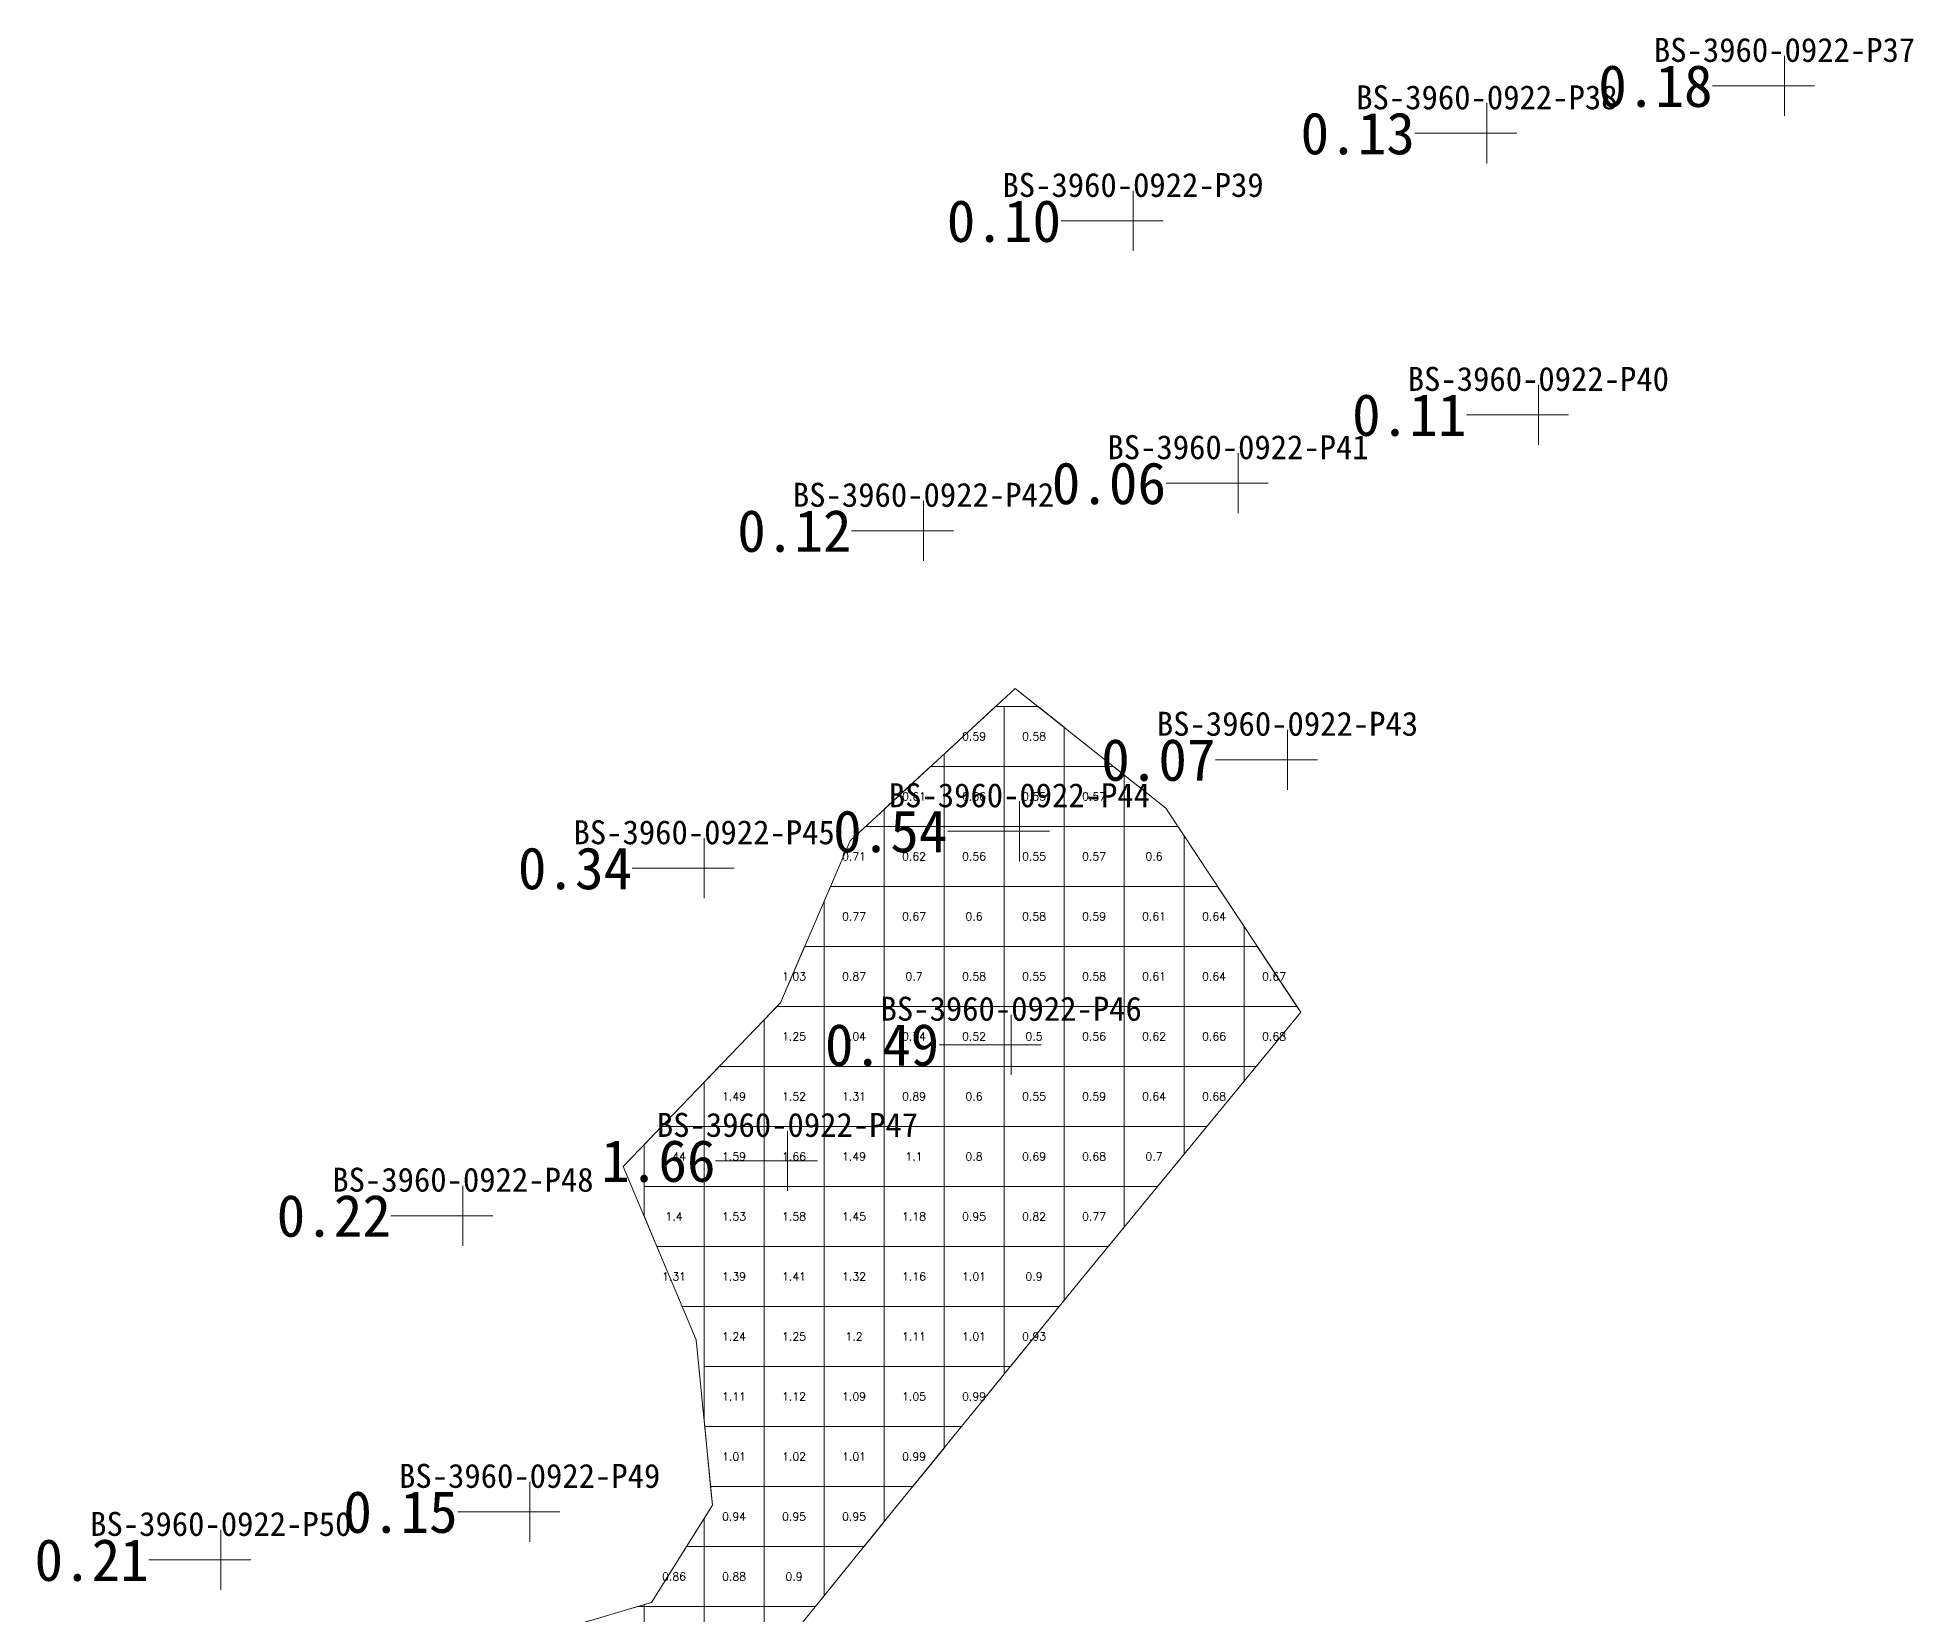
# Model space of a CAD drawing. Header units: inches. Extents: x 469863 to 470036, y 4349697 to 4349818.
# Drawn here: x 469970.42 to 470001.68, y 4349728.38 to 4349754.66 of the extents above; entities that cross this region are included whole.
import ezdxf
from ezdxf.enums import TextEntityAlignment as Align

# ---------------------------------------------------------------- set-up
doc = ezdxf.new("R2010")
doc.units = ezdxf.units.IN
doc.header["$MEASUREMENT"] = 0
for name, color, linetype, lineweight in [('点', 7, 'Continuous', 0), ('爆区方格网', 7, 'Continuous', 0), ('线条', 7, 'Continuous', 0), ('钻孔', 7, 'Continuous', 0)]:
    doc.layers.add(name, color=color, linetype=linetype, lineweight=lineweight)
doc.styles.add('3dmine_textStyle_2', font='txt.shx', dxfattribs={"height": 1, "bigfont": 'gbcbig.shx'})
doc.styles.add('3dmine_textStyle_3', font='', dxfattribs={"height": 1})
doc.styles.get('3dmine_textStyle_3').set_extended_font_data('SimSun-ExtB')

msp = doc.modelspace()

# ---------------------------------------------------------------- hatches: boundary and pattern name
at = {"layer": '钻孔', "linetype": 'Continuous', "lineweight": 0, "true_color": 0x808080, "extrusion": (0, 1, 0)}
for points in [[(-470000.534, 3949.506), (-469999.534, 3949.506), (-469999.534, 3960.506), (-470000.534, 3960.506)], [(-469995.573, 3950.496), (-469994.573, 3950.496), (-469994.573, 3960.496), (-469995.573, 3960.496)], [(-469989.676, 3949.539), (-469988.676, 3949.539), (-469988.676, 3960.539), (-469989.676, 3960.539)], [(-469996.431, 3949.646), (-469995.431, 3949.646), (-469995.431, 3960.646), (-469996.431, 3960.646)], [(-469991.426, 3949.732), (-469990.426, 3949.732), (-469990.426, 3960.732), (-469991.426, 3960.732)], [(-469986.184, 3949.919), (-469985.184, 3949.919), (-469985.184, 3960.919), (-469986.184, 3960.919)], [(-469992.25, 3949.746), (-469991.25, 3949.746), (-469991.25, 3960.746), (-469992.25, 3960.746)], [(-469982.528, 3950.007), (-469981.528, 3950.007), (-469981.528, 3961.007), (-469982.528, 3961.007)], [(-469987.645, 3950.12), (-469986.645, 3950.12), (-469986.645, 3961.12), (-469987.645, 3961.12)], [(-469978.508, 3950.004), (-469977.508, 3950.004), (-469977.508, 3961.004), (-469978.508, 3961.004)], [(-469979.62, 3949.813), (-469978.62, 3949.813), (-469978.62, 3960.813), (-469979.62, 3960.813)], [(-469974.472, 3949.807), (-469973.472, 3949.807), (-469973.472, 3960.807), (-469974.472, 3960.807)]]:
    msp.add_hatch(color=8, dxfattribs=at).paths.add_polyline_path(points, flags=0)
at = {"layer": '钻孔', "linetype": 'Continuous', "lineweight": 0, "true_color": 0x00ffff, "extrusion": (0, 1, 0)}
msp.add_hatch(color=4, dxfattribs=at).paths.add_polyline_path([(-469987.782, 3949.92), (-469986.782, 3949.92), (-469986.782, 3960.92), (-469987.782, 3960.92)], flags=0)
at = {"layer": '钻孔', "linetype": 'Continuous', "lineweight": 0, "true_color": 0xff0000, "extrusion": (0, 1, 0)}
msp.add_hatch(color=1, dxfattribs=at).paths.add_polyline_path([(-469983.917, 3949.936), (-469982.917, 3949.936), (-469982.917, 3960.936), (-469983.917, 3960.936)], flags=0)

# ---------------------------------------------------------------- linework, layer by layer
at = {"color": 4, "linetype": 'Continuous', "lineweight": 0, "true_color": 0x00ffff, "elevation": 3955.312}
msp.add_lwpolyline([(469982.249, 4349727.115), (469984.579, 4349729.99), (469987.834, 4349733.99), (469991.471, 4349738.415), (469989.223, 4349741.815), (469986.713, 4349743.813), (469983.959, 4349741.274), (469982.799, 4349738.574), (469980.18, 4349735.846), (469981.395, 4349732.957), (469981.665, 4349730.202), (469980.653, 4349728.582), (469978.331, 4349727.894)], dxfattribs=at)
at = {"layer": '点', "color": 138, "linetype": 'Continuous', "lineweight": 0, "true_color": 0x004c4c}
for points, elevation in [([(469999.534, 4349753.352), (469999.534, 4349754.352)], 3960.506), ([(470000.034, 4349753.852), (469999.034, 4349753.852)], 3960.506), ([(469994.573, 4349752.562), (469994.573, 4349753.562)], 3960.496), ([(469995.073, 4349753.062), (469994.073, 4349753.062)], 3960.496), ([(469988.676, 4349751.102), (469988.676, 4349752.102)], 3960.539), ([(469989.176, 4349751.602), (469988.176, 4349751.602)], 3960.539), ([(469995.431, 4349747.87), (469995.431, 4349748.87)], 3960.646), ([(469995.931, 4349748.37), (469994.931, 4349748.37)], 3960.646), ([(469990.426, 4349746.732), (469990.426, 4349747.732)], 3960.732), ([(469990.926, 4349747.232), (469989.926, 4349747.232)], 3960.732), ([(469985.184, 4349745.938), (469985.184, 4349746.938)], 3960.919), ([(469985.684, 4349746.438), (469984.684, 4349746.438)], 3960.919), ([(469991.25, 4349742.123), (469991.25, 4349743.123)], 3960.746), ([(469991.75, 4349742.623), (469990.75, 4349742.623)], 3960.746), ([(469986.782, 4349740.932), (469986.782, 4349741.932)], 3960.92), ([(469987.282, 4349741.432), (469986.282, 4349741.432)], 3960.92), ([(469981.528, 4349740.315), (469981.528, 4349741.315)], 3961.007), ([(469982.028, 4349740.815), (469981.028, 4349740.815)], 3961.007), ([(469986.645, 4349737.374), (469986.645, 4349738.374)], 3961.12), ([(469987.145, 4349737.874), (469986.145, 4349737.874)], 3961.12), ([(469982.917, 4349735.439), (469982.917, 4349736.439)], 3960.936), ([(469983.417, 4349735.939), (469982.417, 4349735.939)], 3960.936), ([(469977.508, 4349734.525), (469977.508, 4349735.525)], 3961.004), ([(469978.008, 4349735.025), (469977.008, 4349735.025)], 3961.004), ([(469978.62, 4349729.59), (469978.62, 4349730.59)], 3960.813), ([(469979.12, 4349730.09), (469978.12, 4349730.09)], 3960.813), ([(469973.472, 4349728.789), (469973.472, 4349729.789)], 3960.807), ([(469973.972, 4349729.289), (469972.972, 4349729.289)], 3960.807)]:
    msp.add_lwpolyline(points, dxfattribs=dict(at, elevation=elevation))
at = {"layer": '爆区方格网', "color": 4, "linetype": 'Continuous', "lineweight": 0, "true_color": 0x00ffff, "elevation": 3960.82}
for points in [[(469986.526, 4349742.512), (469985.526, 4349742.512), (469985.526, 4349742.719), (469986.385, 4349743.512), (469986.526, 4349743.512), (469986.526, 4349742.512)], [(469987.526, 4349743.166), (469987.526, 4349742.512), (469986.526, 4349742.512), (469986.526, 4349743.512), (469987.092, 4349743.512), (469987.526, 4349743.166)], [(469985.526, 4349741.512), (469984.526, 4349741.512), (469984.526, 4349741.797), (469985.301, 4349742.512), (469985.526, 4349742.512), (469985.526, 4349741.512)], [(469986.526, 4349741.512), (469985.526, 4349741.512), (469985.526, 4349742.512), (469986.526, 4349742.512), (469986.526, 4349741.512)], [(469987.526, 4349741.512), (469986.526, 4349741.512), (469986.526, 4349742.512), (469987.526, 4349742.512), (469987.526, 4349741.512)], [(469988.526, 4349742.37), (469988.526, 4349741.512), (469987.526, 4349741.512), (469987.526, 4349742.512), (469988.348, 4349742.512), (469988.526, 4349742.37)], [(469984.526, 4349740.512), (469983.631, 4349740.512), (469983.959, 4349741.274), (469984.217, 4349741.512), (469984.526, 4349741.512), (469984.526, 4349740.512)], [(469985.526, 4349740.512), (469984.526, 4349740.512), (469984.526, 4349741.512), (469985.526, 4349741.512), (469985.526, 4349740.512)], [(469986.526, 4349740.512), (469985.526, 4349740.512), (469985.526, 4349741.512), (469986.526, 4349741.512), (469986.526, 4349740.512)], [(469987.526, 4349740.512), (469986.526, 4349740.512), (469986.526, 4349741.512), (469987.526, 4349741.512), (469987.526, 4349740.512)], [(469988.526, 4349740.512), (469987.526, 4349740.512), (469987.526, 4349741.512), (469988.526, 4349741.512), (469988.526, 4349740.512)], [(469989.526, 4349741.357), (469989.526, 4349740.512), (469988.526, 4349740.512), (469988.526, 4349741.512), (469989.424, 4349741.512), (469989.526, 4349741.357)], [(469984.526, 4349739.512), (469983.526, 4349739.512), (469983.526, 4349740.267), (469983.631, 4349740.512), (469984.526, 4349740.512), (469984.526, 4349739.512)], [(469985.526, 4349739.512), (469984.526, 4349739.512), (469984.526, 4349740.512), (469985.526, 4349740.512), (469985.526, 4349739.512)], [(469986.526, 4349739.512), (469985.526, 4349739.512), (469985.526, 4349740.512), (469986.526, 4349740.512), (469986.526, 4349739.512)], [(469987.526, 4349739.512), (469986.526, 4349739.512), (469986.526, 4349740.512), (469987.526, 4349740.512), (469987.526, 4349739.512)], [(469988.526, 4349739.512), (469987.526, 4349739.512), (469987.526, 4349740.512), (469988.526, 4349740.512), (469988.526, 4349739.512)], [(469989.526, 4349739.512), (469988.526, 4349739.512), (469988.526, 4349740.512), (469989.526, 4349740.512), (469989.526, 4349739.512)], [(469990.526, 4349739.844), (469990.526, 4349739.512), (469989.526, 4349739.512), (469989.526, 4349740.512), (469990.085, 4349740.512), (469990.526, 4349739.844)], [(469983.526, 4349738.512), (469982.739, 4349738.512), (469982.799, 4349738.574), (469983.202, 4349739.512), (469983.526, 4349739.512), (469983.526, 4349738.512)], [(469984.526, 4349738.512), (469983.526, 4349738.512), (469983.526, 4349739.512), (469984.526, 4349739.512), (469984.526, 4349738.512)], [(469985.526, 4349738.512), (469984.526, 4349738.512), (469984.526, 4349739.512), (469985.526, 4349739.512), (469985.526, 4349738.512)], [(469986.526, 4349738.512), (469985.526, 4349738.512), (469985.526, 4349739.512), (469986.526, 4349739.512), (469986.526, 4349738.512)], [(469987.526, 4349738.512), (469986.526, 4349738.512), (469986.526, 4349739.512), (469987.526, 4349739.512), (469987.526, 4349738.512)], [(469988.526, 4349738.512), (469987.526, 4349738.512), (469987.526, 4349739.512), (469988.526, 4349739.512), (469988.526, 4349738.512)], [(469989.526, 4349738.512), (469988.526, 4349738.512), (469988.526, 4349739.512), (469989.526, 4349739.512), (469989.526, 4349738.512)], [(469990.526, 4349738.512), (469989.526, 4349738.512), (469989.526, 4349739.512), (469990.526, 4349739.512), (469990.526, 4349738.512)], [(469991.407, 4349738.512), (469990.526, 4349738.512), (469990.526, 4349739.512), (469990.746, 4349739.512), (469991.407, 4349738.512)], [(469983.526, 4349737.512), (469982.526, 4349737.512), (469982.526, 4349738.29), (469982.739, 4349738.512), (469983.526, 4349738.512), (469983.526, 4349737.512)], [(469984.526, 4349737.512), (469983.526, 4349737.512), (469983.526, 4349738.512), (469984.526, 4349738.512), (469984.526, 4349737.512)], [(469985.526, 4349737.512), (469984.526, 4349737.512), (469984.526, 4349738.512), (469985.526, 4349738.512), (469985.526, 4349737.512)], [(469986.526, 4349737.512), (469985.526, 4349737.512), (469985.526, 4349738.512), (469986.526, 4349738.512), (469986.526, 4349737.512)], [(469987.526, 4349737.512), (469986.526, 4349737.512), (469986.526, 4349738.512), (469987.526, 4349738.512), (469987.526, 4349737.512)], [(469988.526, 4349737.512), (469987.526, 4349737.512), (469987.526, 4349738.512), (469988.526, 4349738.512), (469988.526, 4349737.512)], [(469989.526, 4349737.512), (469988.526, 4349737.512), (469988.526, 4349738.512), (469989.526, 4349738.512), (469989.526, 4349737.512)], [(469990.526, 4349737.512), (469989.526, 4349737.512), (469989.526, 4349738.512), (469990.526, 4349738.512), (469990.526, 4349737.512)], [(469991.471, 4349738.415), (469990.728, 4349737.512), (469990.526, 4349737.512), (469990.526, 4349738.512), (469991.407, 4349738.512), (469991.471, 4349738.415)], [(469982.526, 4349736.512), (469981.526, 4349736.512), (469981.526, 4349737.248), (469981.779, 4349737.512), (469982.526, 4349737.512), (469982.526, 4349736.512)], [(469983.526, 4349736.512), (469982.526, 4349736.512), (469982.526, 4349737.512), (469983.526, 4349737.512), (469983.526, 4349736.512)], [(469984.526, 4349736.512), (469983.526, 4349736.512), (469983.526, 4349737.512), (469984.526, 4349737.512), (469984.526, 4349736.512)], [(469985.526, 4349736.512), (469984.526, 4349736.512), (469984.526, 4349737.512), (469985.526, 4349737.512), (469985.526, 4349736.512)], [(469986.526, 4349736.512), (469985.526, 4349736.512), (469985.526, 4349737.512), (469986.526, 4349737.512), (469986.526, 4349736.512)], [(469987.526, 4349736.512), (469986.526, 4349736.512), (469986.526, 4349737.512), (469987.526, 4349737.512), (469987.526, 4349736.512)], [(469988.526, 4349736.512), (469987.526, 4349736.512), (469987.526, 4349737.512), (469988.526, 4349737.512), (469988.526, 4349736.512)], [(469989.526, 4349736.512), (469988.526, 4349736.512), (469988.526, 4349737.512), (469989.526, 4349737.512), (469989.526, 4349736.512)], [(469990.526, 4349737.266), (469989.906, 4349736.512), (469989.526, 4349736.512), (469989.526, 4349737.512), (469990.526, 4349737.512), (469990.526, 4349737.266)], [(469981.526, 4349735.512), (469980.526, 4349735.512), (469980.526, 4349736.206), (469980.819, 4349736.512), (469981.526, 4349736.512), (469981.526, 4349735.512)], [(469982.526, 4349735.512), (469981.526, 4349735.512), (469981.526, 4349736.512), (469982.526, 4349736.512), (469982.526, 4349735.512)], [(469983.526, 4349735.512), (469982.526, 4349735.512), (469982.526, 4349736.512), (469983.526, 4349736.512), (469983.526, 4349735.512)], [(469984.526, 4349735.512), (469983.526, 4349735.512), (469983.526, 4349736.512), (469984.526, 4349736.512), (469984.526, 4349735.512)], [(469985.526, 4349735.512), (469984.526, 4349735.512), (469984.526, 4349736.512), (469985.526, 4349736.512), (469985.526, 4349735.512)], [(469986.526, 4349735.512), (469985.526, 4349735.512), (469985.526, 4349736.512), (469986.526, 4349736.512), (469986.526, 4349735.512)], [(469987.526, 4349735.512), (469986.526, 4349735.512), (469986.526, 4349736.512), (469987.526, 4349736.512), (469987.526, 4349735.512)], [(469988.526, 4349735.512), (469987.526, 4349735.512), (469987.526, 4349736.512), (469988.526, 4349736.512), (469988.526, 4349735.512)], [(469989.526, 4349736.049), (469989.085, 4349735.512), (469988.526, 4349735.512), (469988.526, 4349736.512), (469989.526, 4349736.512), (469989.526, 4349736.049)], [(469981.526, 4349734.512), (469980.741, 4349734.512), (469980.526, 4349735.023), (469980.526, 4349735.512), (469981.526, 4349735.512), (469981.526, 4349734.512)], [(469982.526, 4349734.512), (469981.526, 4349734.512), (469981.526, 4349735.512), (469982.526, 4349735.512), (469982.526, 4349734.512)], [(469983.526, 4349734.512), (469982.526, 4349734.512), (469982.526, 4349735.512), (469983.526, 4349735.512), (469983.526, 4349734.512)], [(469984.526, 4349734.512), (469983.526, 4349734.512), (469983.526, 4349735.512), (469984.526, 4349735.512), (469984.526, 4349734.512)], [(469985.526, 4349734.512), (469984.526, 4349734.512), (469984.526, 4349735.512), (469985.526, 4349735.512), (469985.526, 4349734.512)], [(469986.526, 4349734.512), (469985.526, 4349734.512), (469985.526, 4349735.512), (469986.526, 4349735.512), (469986.526, 4349734.512)], [(469987.526, 4349734.512), (469986.526, 4349734.512), (469986.526, 4349735.512), (469987.526, 4349735.512), (469987.526, 4349734.512)], [(469988.526, 4349734.832), (469988.263, 4349734.512), (469987.526, 4349734.512), (469987.526, 4349735.512), (469988.526, 4349735.512), (469988.526, 4349734.832)], [(469981.526, 4349733.512), (469981.162, 4349733.512), (469980.741, 4349734.512), (469981.526, 4349734.512), (469981.526, 4349733.512)], [(469982.526, 4349733.512), (469981.526, 4349733.512), (469981.526, 4349734.512), (469982.526, 4349734.512), (469982.526, 4349733.512)], [(469983.526, 4349733.512), (469982.526, 4349733.512), (469982.526, 4349734.512), (469983.526, 4349734.512), (469983.526, 4349733.512)], [(469984.526, 4349733.512), (469983.526, 4349733.512), (469983.526, 4349734.512), (469984.526, 4349734.512), (469984.526, 4349733.512)], [(469985.526, 4349733.512), (469984.526, 4349733.512), (469984.526, 4349734.512), (469985.526, 4349734.512), (469985.526, 4349733.512)], [(469986.526, 4349733.512), (469985.526, 4349733.512), (469985.526, 4349734.512), (469986.526, 4349734.512), (469986.526, 4349733.512)], [(469987.526, 4349733.612), (469987.445, 4349733.512), (469986.526, 4349733.512), (469986.526, 4349734.512), (469987.526, 4349734.512), (469987.526, 4349733.612)], [(469982.526, 4349732.512), (469981.526, 4349732.512), (469981.526, 4349733.512), (469982.526, 4349733.512), (469982.526, 4349732.512)], [(469983.526, 4349732.512), (469982.526, 4349732.512), (469982.526, 4349733.512), (469983.526, 4349733.512), (469983.526, 4349732.512)], [(469984.526, 4349732.512), (469983.526, 4349732.512), (469983.526, 4349733.512), (469984.526, 4349733.512), (469984.526, 4349732.512)], [(469985.526, 4349732.512), (469984.526, 4349732.512), (469984.526, 4349733.512), (469985.526, 4349733.512), (469985.526, 4349732.512)], [(469986.526, 4349732.512), (469985.526, 4349732.512), (469985.526, 4349733.512), (469986.526, 4349733.512), (469986.526, 4349732.512)], [(469986.631, 4349732.512), (469986.526, 4349732.512), (469986.526, 4349733.512), (469987.445, 4349733.512), (469986.631, 4349732.512)], [(469982.526, 4349731.512), (469981.537, 4349731.512), (469981.526, 4349731.618), (469981.526, 4349732.512), (469982.526, 4349732.512), (469982.526, 4349731.512)], [(469983.526, 4349731.512), (469982.526, 4349731.512), (469982.526, 4349732.512), (469983.526, 4349732.512), (469983.526, 4349731.512)], [(469984.526, 4349731.512), (469983.526, 4349731.512), (469983.526, 4349732.512), (469984.526, 4349732.512), (469984.526, 4349731.512)], [(469985.526, 4349731.512), (469984.526, 4349731.512), (469984.526, 4349732.512), (469985.526, 4349732.512), (469985.526, 4349731.512)], [(469986.526, 4349732.383), (469985.817, 4349731.512), (469985.526, 4349731.512), (469985.526, 4349732.512), (469986.526, 4349732.512), (469986.526, 4349732.383)], [(469982.526, 4349730.512), (469981.635, 4349730.512), (469981.537, 4349731.512), (469982.526, 4349731.512), (469982.526, 4349730.512)], [(469983.526, 4349730.512), (469982.526, 4349730.512), (469982.526, 4349731.512), (469983.526, 4349731.512), (469983.526, 4349730.512)], [(469984.526, 4349730.512), (469983.526, 4349730.512), (469983.526, 4349731.512), (469984.526, 4349731.512), (469984.526, 4349730.512)], [(469985.526, 4349731.154), (469985.004, 4349730.512), (469984.526, 4349730.512), (469984.526, 4349731.512), (469985.526, 4349731.512), (469985.526, 4349731.154)], [(469982.526, 4349729.512), (469981.526, 4349729.512), (469981.526, 4349729.98), (469981.665, 4349730.202), (469981.635, 4349730.512), (469982.526, 4349730.512), (469982.526, 4349729.512)], [(469983.526, 4349729.512), (469982.526, 4349729.512), (469982.526, 4349730.512), (469983.526, 4349730.512), (469983.526, 4349729.512)], [(469984.526, 4349729.924), (469984.192, 4349729.512), (469983.526, 4349729.512), (469983.526, 4349730.512), (469984.526, 4349730.512), (469984.526, 4349729.924)], [(469981.526, 4349728.512), (469980.526, 4349728.512), (469980.526, 4349728.545), (469980.653, 4349728.582), (469981.233, 4349729.512), (469981.526, 4349729.512), (469981.526, 4349728.512)], [(469982.526, 4349728.512), (469981.526, 4349728.512), (469981.526, 4349729.512), (469982.526, 4349729.512), (469982.526, 4349728.512)], [(469983.526, 4349728.691), (469983.381, 4349728.512), (469982.526, 4349728.512), (469982.526, 4349729.512), (469983.526, 4349729.512), (469983.526, 4349728.691)], [(469980.526, 4349727.512), (469979.526, 4349727.512), (469979.526, 4349728.248), (469980.416, 4349728.512), (469980.526, 4349728.512), (469980.526, 4349727.512)], [(469981.526, 4349727.512), (469980.526, 4349727.512), (469980.526, 4349728.512), (469981.526, 4349728.512), (469981.526, 4349727.512)], [(469982.526, 4349727.512), (469981.526, 4349727.512), (469981.526, 4349728.512), (469982.526, 4349728.512), (469982.526, 4349727.512)]]:
    msp.add_lwpolyline(points, dxfattribs=at)
at = {"layer": '线条', "color": 138, "linetype": 'Continuous', "lineweight": 0, "true_color": 0x004c4c}
for points, elevation in [([(469999.534, 4349753.852), (469999.534, 4349753.852), (469999.534, 4349753.852)], 3960.506), ([(469994.573, 4349753.062), (469994.573, 4349753.062), (469994.573, 4349753.062)], 3960.496), ([(469988.676, 4349751.602), (469988.676, 4349751.602), (469988.676, 4349751.602)], 3960.539), ([(469995.431, 4349748.37), (469995.431, 4349748.37), (469995.431, 4349748.37)], 3960.646), ([(469990.426, 4349747.232), (469990.426, 4349747.232), (469990.426, 4349747.232)], 3960.732), ([(469985.184, 4349746.438), (469985.184, 4349746.438), (469985.184, 4349746.438)], 3960.919), ([(469991.25, 4349742.623), (469991.25, 4349742.623), (469991.25, 4349742.623)], 3960.746), ([(469986.782, 4349741.432), (469986.782, 4349741.432), (469986.782, 4349741.432)], 3960.92), ([(469981.528, 4349740.815), (469981.528, 4349740.815), (469981.528, 4349740.815)], 3961.007), ([(469986.645, 4349737.874), (469986.645, 4349737.874), (469986.645, 4349737.874)], 3961.12), ([(469982.917, 4349735.939), (469982.917, 4349735.939), (469982.917, 4349735.939)], 3960.936), ([(469977.508, 4349735.025), (469977.508, 4349735.025), (469977.508, 4349735.025)], 3961.004), ([(469978.62, 4349730.09), (469978.62, 4349730.09), (469978.62, 4349730.09)], 3960.813), ([(469973.472, 4349729.289), (469973.472, 4349729.289), (469973.472, 4349729.289)], 3960.807)]:
    msp.add_lwpolyline(points, dxfattribs=dict(at, elevation=elevation))
at = {"layer": '钻孔', "color": 8, "linetype": 'Continuous', "lineweight": 0, "true_color": 0x808080}
for points, elevation in [([(469999.534, 4349753.852), (469998.334, 4349753.852)], 3960.506), ([(469999.534, 4349753.852), (469998.334, 4349753.852)], 3949.506), ([(469994.573, 4349753.062), (469993.373, 4349753.062)], 3960.496), ([(469994.573, 4349753.062), (469993.373, 4349753.062)], 3950.496), ([(469988.676, 4349751.602), (469987.476, 4349751.602)], 3960.539), ([(469988.676, 4349751.602), (469987.476, 4349751.602)], 3949.539), ([(469995.431, 4349748.37), (469994.231, 4349748.37)], 3960.646), ([(469995.431, 4349748.37), (469994.231, 4349748.37)], 3949.646), ([(469990.426, 4349747.232), (469989.226, 4349747.232)], 3960.732), ([(469990.426, 4349747.232), (469989.226, 4349747.232)], 3949.732), ([(469985.184, 4349746.438), (469983.984, 4349746.438)], 3960.919), ([(469985.184, 4349746.438), (469983.984, 4349746.438)], 3949.919), ([(469991.25, 4349742.623), (469990.05, 4349742.623)], 3960.746), ([(469991.25, 4349742.623), (469990.05, 4349742.623)], 3949.746), ([(469981.528, 4349740.815), (469980.328, 4349740.815)], 3961.007), ([(469981.528, 4349740.815), (469980.328, 4349740.815)], 3950.007), ([(469986.645, 4349737.874), (469985.445, 4349737.874)], 3961.12), ([(469986.645, 4349737.874), (469985.445, 4349737.874)], 3950.12), ([(469977.508, 4349735.025), (469976.308, 4349735.025)], 3961.004), ([(469977.508, 4349735.025), (469976.308, 4349735.025)], 3950.004), ([(469978.62, 4349730.09), (469977.42, 4349730.09)], 3960.813), ([(469978.62, 4349730.09), (469977.42, 4349730.09)], 3949.813), ([(469973.472, 4349729.289), (469972.272, 4349729.289)], 3960.807), ([(469973.472, 4349729.289), (469972.272, 4349729.289)], 3949.807)]:
    msp.add_lwpolyline(points, dxfattribs=dict(at, elevation=elevation))
at = {"layer": '钻孔', "color": 4, "linetype": 'Continuous', "lineweight": 0, "true_color": 0x00ffff}
for elevation in [3960.92, 3949.92]:
    msp.add_lwpolyline([(469986.782, 4349741.432), (469985.582, 4349741.432)], dxfattribs=dict(at, elevation=elevation))
at = {"layer": '钻孔', "color": 1, "linetype": 'Continuous', "lineweight": 0, "true_color": 0xff0000}
for elevation in [3960.936, 3949.936]:
    msp.add_lwpolyline([(469982.917, 4349735.939), (469981.717, 4349735.939)], dxfattribs=dict(at, elevation=elevation))

# ---------------------------------------------------------------- texts
at = {"color": 4, "linetype": 'Continuous', "lineweight": 0, "true_color": 0x00ffff, "style": '3dmine_textStyle_2'}
for s, p in [('0.59', (469986.026, 4349743.012, 3960.82)), ('0.58', (469987.026, 4349743.012, 3960.82)), ('0.61', (469985.026, 4349742.012, 3960.82)), ('0.56', (469986.026, 4349742.012, 3960.82)), ('0.55', (469987.026, 4349742.012, 3960.82)), ('0.57', (469988.026, 4349742.012, 3960.82)), ('0.71', (469984.026, 4349741.012, 3960.82)), ('0.62', (469985.026, 4349741.012, 3960.82)), ('0.56', (469986.026, 4349741.012, 3960.82)), ('0.55', (469987.026, 4349741.012, 3960.82)), ('0.57', (469988.026, 4349741.012, 3960.82)), ('0.6', (469989.026, 4349741.012, 3960.82)), ('0.77', (469984.026, 4349740.012, 3960.82)), ('0.67', (469985.026, 4349740.012, 3960.82)), ('0.6', (469986.026, 4349740.012, 3960.82)), ('0.58', (469987.026, 4349740.012, 3960.82)), ('0.59', (469988.026, 4349740.012, 3960.82)), ('0.61', (469989.026, 4349740.012, 3960.82)), ('0.64', (469990.026, 4349740.012, 3960.82)), ('1.03', (469983.026, 4349739.012, 3960.82)), ('0.87', (469984.026, 4349739.012, 3960.82)), ('0.7', (469985.026, 4349739.012, 3960.82)), ('0.58', (469986.026, 4349739.012, 3960.82)), ('0.55', (469987.026, 4349739.012, 3960.82)), ('0.58', (469988.026, 4349739.012, 3960.82)), ('0.61', (469989.026, 4349739.012, 3960.82)), ('0.64', (469990.026, 4349739.012, 3960.82)), ('0.67', (469991.026, 4349739.012, 3960.82)), ('1.25', (469983.026, 4349738.012, 3960.82)), ('1.04', (469984.026, 4349738.012, 3960.82)), ('0.74', (469985.026, 4349738.012, 3960.82)), ('0.52', (469986.026, 4349738.012, 3960.82)), ('0.5', (469987.026, 4349738.012, 3960.82)), ('0.56', (469988.026, 4349738.012, 3960.82)), ('0.62', (469989.026, 4349738.012, 3960.82)), ('0.66', (469990.026, 4349738.012, 3960.82)), ('0.68', (469991.026, 4349738.012, 3960.82)), ('1.49', (469982.026, 4349737.012, 3960.82)), ('1.52', (469983.026, 4349737.012, 3960.82)), ('1.31', (469984.026, 4349737.012, 3960.82)), ('0.89', (469985.026, 4349737.012, 3960.82)), ('0.6', (469986.026, 4349737.012, 3960.82)), ('0.55', (469987.026, 4349737.012, 3960.82)), ('0.59', (469988.026, 4349737.012, 3960.82)), ('0.64', (469989.026, 4349737.012, 3960.82)), ('0.68', (469990.026, 4349737.012, 3960.82)), ('1.44', (469981.026, 4349736.012, 3960.82)), ('1.59', (469982.026, 4349736.012, 3960.82)), ('1.66', (469983.026, 4349736.012, 3960.82)), ('1.49', (469984.026, 4349736.012, 3960.82)), ('1.1', (469985.026, 4349736.012, 3960.82)), ('0.8', (469986.026, 4349736.012, 3960.82)), ('0.69', (469987.026, 4349736.012, 3960.82)), ('0.68', (469988.026, 4349736.012, 3960.82)), ('0.7', (469989.026, 4349736.012, 3960.82)), ('1.4', (469981.026, 4349735.012, 3960.82)), ('1.53', (469982.026, 4349735.012, 3960.82)), ('1.58', (469983.026, 4349735.012, 3960.82)), ('1.45', (469984.026, 4349735.012, 3960.82)), ('1.18', (469985.026, 4349735.012, 3960.82)), ('0.95', (469986.026, 4349735.012, 3960.82)), ('0.82', (469987.026, 4349735.012, 3960.82)), ('0.77', (469988.026, 4349735.012, 3960.82)), ('1.31', (469981.026, 4349734.012, 3960.82)), ('1.39', (469982.026, 4349734.012, 3960.82)), ('1.41', (469983.026, 4349734.012, 3960.82)), ('1.32', (469984.026, 4349734.012, 3960.82)), ('1.16', (469985.026, 4349734.012, 3960.82)), ('1.01', (469986.026, 4349734.012, 3960.82)), ('0.9', (469987.026, 4349734.012, 3960.82)), ('1.24', (469982.026, 4349733.012, 3960.82)), ('1.25', (469983.026, 4349733.012, 3960.82)), ('1.2', (469984.026, 4349733.012, 3960.82)), ('1.11', (469985.026, 4349733.012, 3960.82)), ('1.01', (469986.026, 4349733.012, 3960.82)), ('0.93', (469987.026, 4349733.012, 3960.82)), ('1.11', (469982.026, 4349732.012, 3960.82)), ('1.12', (469983.026, 4349732.012, 3960.82)), ('1.09', (469984.026, 4349732.012, 3960.82)), ('1.05', (469985.026, 4349732.012, 3960.82)), ('0.99', (469986.026, 4349732.012, 3960.82)), ('1.01', (469982.026, 4349731.012, 3960.82)), ('1.02', (469983.026, 4349731.012, 3960.82)), ('1.01', (469984.026, 4349731.012, 3960.82)), ('0.99', (469985.026, 4349731.012, 3960.82)), ('0.94', (469982.026, 4349730.012, 3960.82)), ('0.95', (469983.026, 4349730.012, 3960.82)), ('0.95', (469984.026, 4349730.012, 3960.82)), ('0.86', (469981.026, 4349729.012, 3960.82)), ('0.88', (469982.026, 4349729.012, 3960.82)), ('0.9', (469983.026, 4349729.012, 3960.82))]:
    msp.add_text(s, height=0.1333, dxfattribs=at).set_placement(p, align=Align.MIDDLE_CENTER)
at = {"layer": '钻孔', "color": 138, "linetype": 'Continuous', "lineweight": 0, "true_color": 0x004c4c, "style": '3dmine_textStyle_3'}
for s, p in [('BS-3960-0922-P37', (469999.534, 4349754.252, 3960.506)), ('BS-3960-0922-P38', (469994.573, 4349753.462, 3960.496)), ('BS-3960-0922-P39', (469988.676, 4349752.002, 3960.539)), ('BS-3960-0922-P40', (469995.431, 4349748.77, 3960.646)), ('BS-3960-0922-P41', (469990.426, 4349747.632, 3960.732)), ('BS-3960-0922-P42', (469985.184, 4349746.838, 3960.919)), ('BS-3960-0922-P43', (469991.25, 4349743.023, 3960.746)), ('BS-3960-0922-P44', (469986.782, 4349741.832, 3960.92)), ('BS-3960-0922-P45', (469981.528, 4349741.215, 3961.007)), ('BS-3960-0922-P46', (469986.645, 4349738.274, 3961.12)), ('BS-3960-0922-P47', (469982.917, 4349736.339, 3960.936)), ('BS-3960-0922-P48', (469977.508, 4349735.425, 3961.004)), ('BS-3960-0922-P49', (469978.62, 4349730.49, 3960.813)), ('BS-3960-0922-P50', (469973.472, 4349729.689, 3960.807))]:
    msp.add_text(s, height=0.4, dxfattribs=at).set_placement(p, align=Align.CENTER)
at = {"layer": '钻孔', "color": 8, "linetype": 'Continuous', "lineweight": 0, "true_color": 0x808080, "style": '3dmine_textStyle_3'}
for s, p in [('0.18', (469998.334, 4349753.852, 3955.006)), ('0.13', (469993.373, 4349753.062, 3955.496)), ('0.10', (469987.476, 4349751.602, 3955.039)), ('0.11', (469994.231, 4349748.37, 3955.146)), ('0.06', (469989.226, 4349747.232, 3955.232)), ('0.12', (469983.984, 4349746.438, 3955.419)), ('0.07', (469990.05, 4349742.623, 3955.246)), ('0.34', (469980.328, 4349740.815, 3955.507)), ('0.49', (469985.445, 4349737.874, 3955.62)), ('0.22', (469976.308, 4349735.025, 3955.504)), ('0.15', (469977.42, 4349730.09, 3955.313)), ('0.21', (469972.272, 4349729.289, 3955.307))]:
    msp.add_text(s, height=0.7, dxfattribs=at).set_placement(p, align=Align.MIDDLE_RIGHT)
at = {"layer": '钻孔', "color": 4, "linetype": 'Continuous', "lineweight": 0, "true_color": 0x00ffff, "style": '3dmine_textStyle_3'}
msp.add_text('0.54', height=0.7, dxfattribs=at).set_placement((469985.582, 4349741.432, 3955.42), align=Align.MIDDLE_RIGHT)
at = {"layer": '钻孔', "color": 1, "linetype": 'Continuous', "lineweight": 0, "true_color": 0xff0000, "style": '3dmine_textStyle_3'}
msp.add_text('1.66', height=0.7, dxfattribs=at).set_placement((469981.717, 4349735.939, 3955.436), align=Align.MIDDLE_RIGHT)

doc.saveas('drawing.dxf')
